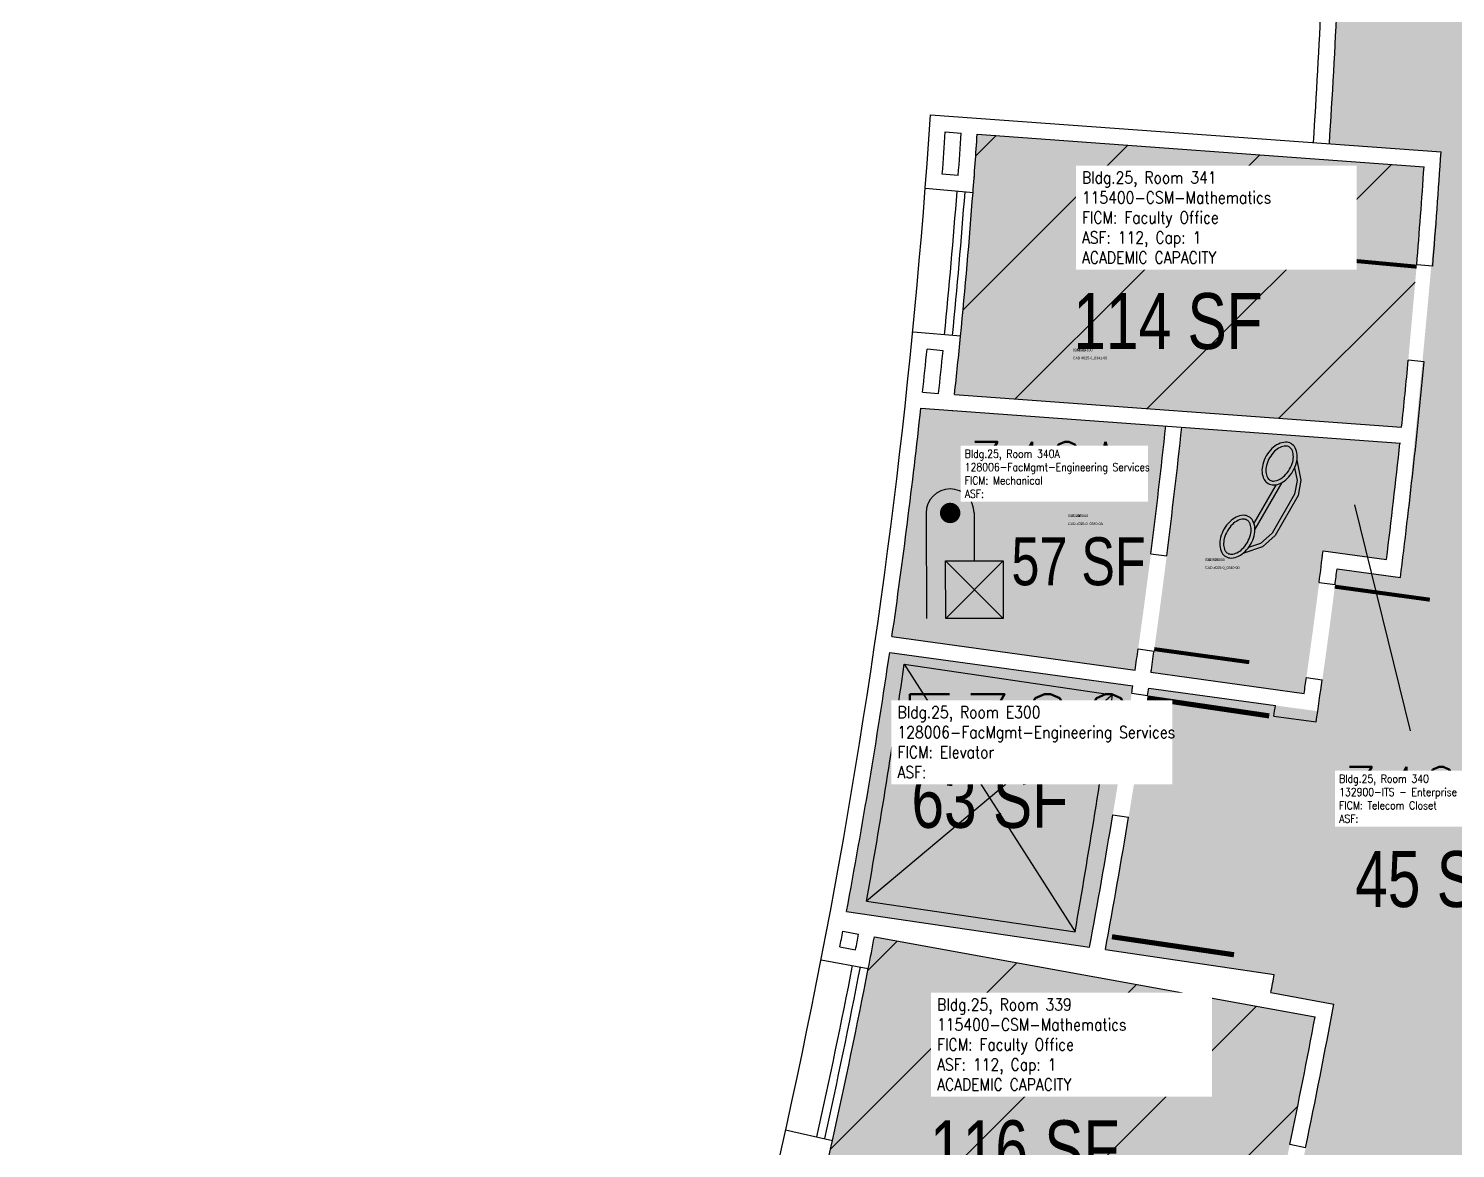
# Model space of a CAD drawing. Header units: inches. Extents: x -325 to 762, y 0 to 3497.
# Drawn here: x -132 to 403, y 1283 to 1703 of the extents above; entities that cross this region are included whole.
import ezdxf
from ezdxf.enums import TextEntityAlignment as Align

# ---------------------------------------------------------------- set-up
doc = ezdxf.new("R2010")
doc.units = ezdxf.units.IN
doc.header["$LTSCALE"] = 10
doc.header["$MEASUREMENT"] = 0
doc.layers.get('0').update_dxf_attribs({"linetype": 'CONTINUOUS'})
for name, color, linetype in [('A-DOOR', 2, 'CONTINUOUS'), ('A-FLOR', 3, 'CONTINUOUS'), ('A-GLAZ', 1, 'CONTINUOUS'), ('A-GLAZ-SILL', 2, 'CONTINUOUS'), ('A-IDEN-CNUM', 7, 'CONTINUOUS'), ('A-IDEN-ICON', 4, 'CONTINUOUS'), ('A-IDEN-RNUM', 7, 'CONTINUOUS'), ('A-IDEN-SNUM', 4, 'CONTINUOUS'), ('A-IDEN-VNUM', 4, 'CONTINUOUS'), ('A-WALL', 5, 'CONTINUOUS'), ('AREA-TEXT', 3, 'CONTINUOUS'), ('Rooms-Capacity', 4, 'CONTINUOUS'), ('Rooms-Category-Color', 7, 'CONTINUOUS'), ('Rooms-College-Color', 7, 'CONTINUOUS'), ('Rooms-Department-Color', 7, 'CONTINUOUS'), ('Rooms-Division-Color', 7, 'CONTINUOUS'), ('Rooms-Information', 7, 'CONTINUOUS')]:
    doc.layers.add(name, color=color, linetype=linetype)
doc.styles.add('AREA', font='arial.ttf', dxfattribs={"width": 0.75, "height": 24})
doc.styles.add('ROOMSNUMBER', font='txt', dxfattribs={"height": 0.03})
doc.styles.add('ROOMVNUMBER', font='simplex.shx', dxfattribs={"width": 0.85})
pattern_1 = [(45, (0, 0), (-26.51650429449553, 26.51650429449553), [])]

# ---------------------------------------------------------------- blocks, each defined once
blk = doc.blocks.new('CPPHONE')
at = {"color": 0, "linetype": 'ByBlock'}
for p, q in [((0.009556008844640473, 0.02521174687437622), (-0.01955600884468822, -0.02521174687437622)), ((0.01690313635333496, 0.02793734500905742), (-0.01824288231546234, -0.03293734500905288))]:
    blk.add_line(p, q, dxfattribs=at)
for points in [[(0.02883974596215921, 0.07861215932167909, 0.1398891526406618), (0.02159046636734274, 0.08042945317446026, 0.1071181112083476), (0.01219889896606219, 0.07807363809088486, 0.07981248617498339), (0.003888597269451566, 0.07215985936471725, 0.06745903993414724), (-0.003480762113554192, 0.06263139720814337, 0.06745903993414638), (-0.008047972708595807, 0.05148511369456088, 0.0798124861749811), (-0.009014304469530998, 0.04133129194913465, 0.1071181112083401), (-0.006358716477905091, 0.03202004845644524, 0.1398891526406594), (-0.001160254037870345, 0.02665063509461163, 0.1398891526406573), (0.006089025556946126, 0.02483334124183045, 0.1071181112083447), (0.01548059295828352, 0.02718915632540586, 0.0798124861749931), (0.0237908946548373, 0.03310293505157347, 0.06745903993414328), (0.03116025403784306, 0.04263139720814735, 0.06745903993415782), (0.03572746463294152, 0.05377768072172273, 0.07981248617499823), (0.03669379639387671, 0.06393150246714896, 0.1071181112083447), (0.03403820840219396, 0.07324274595984548, 0.1398891526406563)], [(0.02633974596216149, 0.07428203230275443, 0.139889152640647), (0.02175218874430129, 0.07543206927157797, 0.1071181112083535), (0.01441503193609606, 0.07359159004796112, 0.07981248617503768), (0.007397057496120851, 0.06859745752917235, 0.06745903993410939), (0.0008493649053775698, 0.06013139720814564, 0.06745903993410102), (-0.00320861210724388, 0.05022789892787216, 0.07981248617504512), (-0.004024670518390394, 0.04165308852036986, 0.1071181112083322), (-0.001949993877076395, 0.03437868472111205, 0.1398891526406731), (0.001339745962127381, 0.03098076211353629, 0.139889152640662), (0.005927303180044419, 0.02983072514471274, 0.1071181112083436), (0.01326445998824965, 0.03167120436832249, 0.07981248617502318), (0.02028243442816802, 0.03666533688711127, 0.06745903993412085), (0.0268301270189113, 0.04513139720814507, 0.06745903993418373), (0.03088810403153275, 0.05503489548843277, 0.07981248617496241), (0.03170416244267926, 0.06360970589592085, 0.1071181112083419), (0.02962948580136526, 0.07088410969517156, 0.1398891526406613)], [(-0.02616025403784761, -0.01665063509461362, 0.1398891526406618), (-0.03340953363260724, -0.01483334124182534, 0.1071181112083476), (-0.04280110103394463, -0.01718915632540785, 0.07981248617498339), (-0.05111140273055526, -0.02310293505157546, 0.06745903993414724), (-0.05848076211356101, -0.03263139720814223, 0.06745903993414638), (-0.06304797270860263, -0.04377768072172472, 0.0798124861749811), (-0.06401430446953782, -0.05393150246715095, 0.1071181112083401), (-0.06135871647791191, -0.06324274595984747, 0.1398891526406594), (-0.05616025403782032, -0.06861215932167397, 0.1398891526406573), (-0.0489109744430607, -0.07042945317446225, 0.1071181112083447), (-0.0395194070417233, -0.06807363809088685, 0.0798124861749931), (-0.03120910534516952, -0.06215985936471213, 0.06745903993414328), (-0.02383974596216376, -0.05263139720814536, 0.06745903993415782), (-0.0192725353670653, -0.04148511369456287, 0.07981248617499823), (-0.01830620360613011, -0.03133129194913664, 0.1071181112083447), (-0.02096179159781286, -0.02202004845644012, 0.1398891526406563)], [(-0.02866025403784533, -0.02098076211353117, 0.1398891526406534), (-0.03324781125570553, -0.01983072514471473, 0.1071181112083516), (-0.04058496806391076, -0.02167120436832448, 0.079812486175037), (-0.04760294250388597, -0.02666533688711326, 0.06745903993410975), (-0.05415063509462925, -0.03513139720814706, 0.06745903993410113), (-0.05820861210719386, -0.04503489548842055, 0.07981248617504505), (-0.05902467051839722, -0.05360970589592284, 0.1071181112083322), (-0.05694999387708322, -0.06088410969517355, 0.139889152640673), (-0.0536602540378226, -0.06428203230275642, 0.1398891526406621), (-0.0490726968199624, -0.06543206927157996, 0.1071181112083434), (-0.04173554001175717, -0.06359159004796311, 0.07981248617502337), (-0.0347175655718388, -0.05859745752917433, 0.06745903993412085), (-0.02816987298109552, -0.05013139720814763, 0.06745903993418408), (-0.02411189596847407, -0.04022789892785994, 0.07981248617496194), (-0.02329583755732756, -0.03165308852036475, 0.1071181112083419), (-0.02537051419864156, -0.02437868472111404, 0.1398891526406613)]]:
    blk.add_lwpolyline(points, format="xyb", close=True, dxfattribs=at)
for points in [[(0.03642474057943446, 0.05722803579790536), (0.04165063509458378, 0.03080127018922241), (0.03821762477991797, 0.01083326998163869), (0.008217624779945254, -0.04112825424542876), (-0.008349364905370749, -0.05580127018922099), (-0.03384856251994961, -0.06448889558593862)], [(0.03335769176675285, 0.04696368300738385), (0.0365663632277915, 0.03073778935997495), (0.03344117238350464, 0.01256021175111499), (0.004293963324926153, -0.03792423523722022), (-0.01091257882308128, -0.05139233291976808), (-0.0264928966562934, -0.05670057700424991)]]:
    blk.add_lwpolyline(points, dxfattribs=at)
blk = doc.blocks.new('CPELEV')
for p, q in [((-0.03500000000000036, 0.03), (-0.03500000000000036, -0.07999999999999999)), ((0.01499999999999968, 0.03), (0.01499999999999968, -0.01999999999999999)), ((0.04499999999999993, -0.07999999999999999), (-0.01500000000000012, -0.01999999999999999)), ((-0.01500000000000012, -0.07999999999999999), (0.04499999999999993, -0.01999999999999999)), ((-0.01500000000000012, -0.01999999999999999), (0.04499999999999993, -0.01999999999999999)), ((-0.01500000000000012, -0.07999999999999999), (-0.01500000000000012, -0.01999999999999999)), ((0.04499999999999993, -0.01999999999999999), (0.04499999999999993, -0.07999999999999999)), ((0.04499999999999993, -0.07999999999999999), (-0.01500000000000012, -0.07999999999999999))]:
    blk.add_line(p, q)
at = {"const_width": 0.01062499999999996}
blk.add_lwpolyline([(-0.01531250000000028, 0.03, 1), (-0.004687500000000178, 0.03, 1)], format="xyb", close=True, dxfattribs=at)
blk.add_arc((-0.01000000000000023, 0.03), 0.02500000000000002, 0, 180)

msp = doc.modelspace()

# ---------------------------------------------------------------- hatches: boundary and pattern name
at = {"layer": 'Rooms-Capacity'}
h = msp.add_hatch(dxfattribs=at)
h.set_pattern_fill('ANSI31', color=256, scale=300, style=0)
h.set_pattern_definition(pattern_1)
h.paths.add_polyline_path([(224.1417426021085, 1663.595383974257), (222.7042677329168, 1641.612340341787), (218.0219115727828, 1587.815727624576), (215.6398168468163, 1565.914901898707), (383.2841321603642, 1553.706444561946), (385.7854730823324, 1578.783507138955), (388.9528703616247, 1614.64431389654), (391.7001697384999, 1651.393181317019)])
h = msp.add_hatch(dxfattribs=at)
h.set_pattern_fill('ANSI31', color=256, scale=300, style=0)
h.set_pattern_definition(pattern_1)
edge = h.paths.add_edge_path()
edge.add_arc((-2305.089008077166, 1834.524643438635), 2703.00000039614, 347.1164800715526, 349.2949133561136)
edge.add_line((350.8688167111263, 1332.431987559888), (185.5622047038064, 1362.421330274547))
edge.add_arc((-2305.089007422828, 1834.524643179873), 2534.999999708887, 347.09874408070516, 349.26691138285184, ccw=False)
edge.add_line((165.9182136320755, 1268.531434723641), (329.8639610299156, 1231.837450331542))
at = {"layer": 'Rooms-Category-Color', "true_color": 0xadadad}
h = msp.add_hatch(color=253, dxfattribs=at)
edge = h.paths.add_edge_path()
edge.add_arc((-2305.089012571206, 1834.524642615237), 2685.000004883859, 2.680122461060307, 6.009516619147803, ccw=False)
edge.add_line((376.9740249776528, 1960.074986463877), (400.9176876248107, 1961.838290253188))
edge.add_arc((-2305.089007621355, 1834.524643226175), 2708.999999895975, -0.14923716504131335, 2.6936960249763047, ccw=False)
edge.add_line((403.9018028677688, 1827.468573365825), (361.9015771598802, 1827.438024315516))
edge.add_arc((-2690.659521096482, 1847.663844266196), 3052.628104172004, 356.47616770335486, 359.6203721645956, ccw=False)
edge.add_line((356.1970365421162, 1660.037994353565), (398.0843439215109, 1656.944151733535))
edge.add_arc((-5900.776047770278, 2177.898391182503), 6320.36672619742, 353.81799844341, 355.27204957289626, ccw=False)
edge.add_line((382.8367408813224, 1497.276707780081), (359.0595314988182, 1500.552247639279))
edge.add_arc((-1569.74639093911, 1734.833029545382), 1942.982184993512, 351.48423332969134, 353.07454191912336, ccw=False)
edge.add_line((351.8147101701484, 1447.11319028167), (288.4406572916791, 1455.770688339601))
edge.add_arc((-2305.089007749584, 1834.524643104202), 2621.040000018861, 349.5184109181256, 351.69137152447735, ccw=False)
edge.add_line((272.214784864454, 1357.706184698734), (335.5329564885483, 1348.375857141334))
edge.add_arc((-2305.089006778168, 1834.524648241203), 2684.999999995239, 349.42011848733335, 349.5684337207498, ccw=False)
edge.add_line((334.2656712793992, 1341.542008191812), (357.8805320152328, 1337.257883403915))
edge.add_arc((-2288.648014137146, 1828.422161913715), 2691.719839449023, 329.78649103858254, 349.486203159355, ccw=False)
edge.add_line((37.41831449803567, 473.8849240080444), (143.4365957939312, 412.2582192313848))
edge.add_arc((-2276.852403584197, 1812.192867436944), 2795.999974920815, 329.9542111320351, 331.0300489721218)
edge.add_arc((-2276.852404262776, 1812.192866802184), 2795.99997520704, 331.0300489902369, 332.5713902833464)
edge.add_line((204.8365791067481, 524.2349283662625), (160.1398151628969, 547.4318528720498))
edge.add_arc((-2305.090096059248, 1834.524948450896), 2781.001106053552, 332.4310014235534, 356.2309180593987)
edge.add_line((469.8959433921859, 1651.714574782643), (496.8252698892043, 1649.753485112916))
edge.add_arc((-2305.089007297025, 1834.524643598049), 2807.999999591874, 356.2271145859517, 357.3291228139134)
edge.add_line((499.8606327363536, 1703.675438080448), (502.2477746309028, 1773.498497123363))
edge.add_arc((-2305.089007808687, 1834.524642555099), 2808.000000082714, 358.754695199385, 359.8566391173927)
edge.add_line((502.9022023939774, 1827.498698554467), (475.9020962902591, 1827.490482599008))
edge.add_arc((-2305.089008352737, 1834.52464307847), 2781.000000632348, 359.8550779800285, 382.8913336785271)
edge.add_line((256.891257874169, 2916.290846553617), (303.2755612375506, 2935.736018582017))
edge.add_arc((-2275.305015167632, 1854.746569935257), 2795.999995904811, 22.74434717599586, 24.80482048592064)
edge.add_arc((-2275.3050125855, 1854.746571431475), 2795.999992933196, 24.80482048028733, 25.88065831385877)
edge.add_line((240.2706686520264, 3075.195239933672), (130.0563725979314, 3021.431537893134))
edge.add_arc((-2303.272265501725, 1835.045216972369), 2707.138851899517, 5.986642908536908, 25.991870559764493, ccw=False)
edge.add_line((389.1024915130124, 2117.39062822191), (365.1556280964301, 2115.627088730688))
at = {"layer": 'Rooms-Category-Color', "true_color": 0xfa9ba3}
msp.add_hatch(color=241, dxfattribs=at).paths.add_polyline_path([(224.1417426021085, 1663.595383974257), (222.7042677329168, 1641.612340341787), (218.0219115727828, 1587.815727624576), (215.6398168468163, 1565.914901898707), (383.2841321603642, 1553.706444561946), (385.7854730823324, 1578.783507138955), (388.9528703616247, 1614.64431389654), (391.7001697384999, 1651.393181317019)])
at = {"layer": 'Rooms-Category-Color', "true_color": 0xadadad}
h = msp.add_hatch(color=253, dxfattribs=at)
edge = h.paths.add_edge_path()
edge.add_arc((-2305.089015153501, 1834.524644043381), 2615.0400074698, 351.8217685259187, 353.8446672290826)
edge.add_line((294.8749129885123, 1554.128829117398), (203.0205729828463, 1560.817991478833))
edge.add_arc((-2305.088989432648, 1834.524640962274), 2522.999981579765, 351.8095636685702, 353.7720331032504, ccw=False)
edge.add_line((192.1764538587317, 1475.088676158804), (283.3569476456628, 1462.52768392628))
h = msp.add_hatch(color=253, dxfattribs=at)
edge = h.paths.add_edge_path()
edge.add_line((289.3009133377359, 1461.708845339249), (346.7195984983132, 1453.798867827746))
edge.add_arc((-2305.089007118826, 1834.524641721831), 2678.999999203502, 351.8297560012298, 352.9846847577452)
edge.add_line((353.8547666521058, 1507.325919754337), (377.6326879487619, 1504.050281832459))
edge.add_arc((-2305.089007615034, 1834.524643738015), 2702.999999949237, 352.977329173397, 353.9094564552611)
edge.add_line((382.6538252570913, 1547.736456969286), (300.8626700007603, 1553.692780799697))
edge.add_arc((-2305.089007606104, 1834.524642828853), 2621.039999838383, 351.82253439014534, 353.84922500428013, ccw=False)
h = msp.add_hatch(color=253, dxfattribs=at)
edge = h.paths.add_edge_path()
edge.add_arc((-2305.089007741047, 1834.524643209881), 2615.040000017188, 349.5135927102781, 351.6903047032989)
edge.add_line((282.4965965376482, 1456.589540024753), (191.3145877496586, 1469.150740930344))
edge.add_arc((-2305.0890077054, 1834.524642538249), 2522.999999876561, 349.4368073429306, 351.67330377455744, ccw=False)
edge.add_line((175.1545144469724, 1372.008620979729), (266.2748897039578, 1358.581465292255))
at = {"layer": 'Rooms-Category-Color', "true_color": 0xfa9ba3}
h = msp.add_hatch(color=241, dxfattribs=at)
edge = h.paths.add_edge_path()
edge.add_arc((-2305.089008077166, 1834.524643438635), 2703.00000039614, 347.1164800715526, 349.2949133561136)
edge.add_line((350.8688167111263, 1332.431987559888), (185.5622047038064, 1362.421330274547))
edge.add_arc((-2305.089007422828, 1834.524643179873), 2534.999999708887, 347.09874408070516, 349.26691138285184, ccw=False)
edge.add_line((165.9182136320755, 1268.531434723641), (329.8639610299156, 1231.837450331542))
at = {"layer": 'Rooms-College-Color', "true_color": 0xadadad}
h = msp.add_hatch(color=253, dxfattribs=at)
edge = h.paths.add_edge_path()
edge.add_arc((-2305.089012571206, 1834.524642615237), 2685.000004883859, 2.680122461060307, 6.009516619147803, ccw=False)
edge.add_line((376.9740249776528, 1960.074986463877), (400.9176876248107, 1961.838290253188))
edge.add_arc((-2305.089007621355, 1834.524643226175), 2708.999999895975, -0.14923716504131335, 2.6936960249763047, ccw=False)
edge.add_line((403.9018028677688, 1827.468573365825), (361.9015771598802, 1827.438024315516))
edge.add_arc((-2690.659521096482, 1847.663844266196), 3052.628104172004, 356.47616770335486, 359.6203721645956, ccw=False)
edge.add_line((356.1970365421162, 1660.037994353565), (398.0843439215109, 1656.944151733535))
edge.add_arc((-5900.776047770278, 2177.898391182503), 6320.36672619742, 353.81799844341, 355.27204957289626, ccw=False)
edge.add_line((382.8367408813224, 1497.276707780081), (359.0595314988182, 1500.552247639279))
edge.add_arc((-1569.74639093911, 1734.833029545382), 1942.982184993512, 351.48423332969134, 353.07454191912336, ccw=False)
edge.add_line((351.8147101701484, 1447.11319028167), (288.4406572916791, 1455.770688339601))
edge.add_arc((-2305.089007749584, 1834.524643104202), 2621.040000018861, 349.5184109181256, 351.69137152447735, ccw=False)
edge.add_line((272.214784864454, 1357.706184698734), (335.5329564885483, 1348.375857141334))
edge.add_arc((-2305.089006778168, 1834.524648241203), 2684.999999995239, 349.42011848733335, 349.5684337207498, ccw=False)
edge.add_line((334.2656712793992, 1341.542008191812), (357.8805320152328, 1337.257883403915))
edge.add_arc((-2288.648014137146, 1828.422161913715), 2691.719839449023, 329.78649103858254, 349.486203159355, ccw=False)
edge.add_line((37.41831449803567, 473.8849240080444), (143.4365957939312, 412.2582192313848))
edge.add_arc((-2276.852403584197, 1812.192867436944), 2795.999974920815, 329.9542111320351, 331.0300489721218)
edge.add_arc((-2276.852404262776, 1812.192866802184), 2795.99997520704, 331.0300489902369, 332.5713902833464)
edge.add_line((204.8365791067481, 524.2349283662625), (160.1398151628969, 547.4318528720498))
edge.add_arc((-2305.090096059248, 1834.524948450896), 2781.001106053552, 332.4310014235534, 356.2309180593987)
edge.add_line((469.8959433921859, 1651.714574782643), (496.8252698892043, 1649.753485112916))
edge.add_arc((-2305.089007297025, 1834.524643598049), 2807.999999591874, 356.2271145859517, 357.3291228139134)
edge.add_line((499.8606327363536, 1703.675438080448), (502.2477746309028, 1773.498497123363))
edge.add_arc((-2305.089007808687, 1834.524642555099), 2808.000000082714, 358.754695199385, 359.8566391173927)
edge.add_line((502.9022023939774, 1827.498698554467), (475.9020962902591, 1827.490482599008))
edge.add_arc((-2305.089008352737, 1834.52464307847), 2781.000000632348, 359.8550779800285, 382.8913336785271)
edge.add_line((256.891257874169, 2916.290846553617), (303.2755612375506, 2935.736018582017))
edge.add_arc((-2275.305015167632, 1854.746569935257), 2795.999995904811, 22.74434717599586, 24.80482048592064)
edge.add_arc((-2275.3050125855, 1854.746571431475), 2795.999992933196, 24.80482048028733, 25.88065831385877)
edge.add_line((240.2706686520264, 3075.195239933672), (130.0563725979314, 3021.431537893134))
edge.add_arc((-2303.272265501725, 1835.045216972369), 2707.138851899517, 5.986642908536908, 25.991870559764493, ccw=False)
edge.add_line((389.1024915130124, 2117.39062822191), (365.1556280964301, 2115.627088730688))
at = {"layer": 'Rooms-College-Color', "true_color": 0xffe090}
msp.add_hatch(color=41, dxfattribs=at).paths.add_polyline_path([(224.1417426021085, 1663.595383974257), (222.7042677329168, 1641.612340341787), (218.0219115727828, 1587.815727624576), (215.6398168468163, 1565.914901898707), (383.2841321603642, 1553.706444561946), (385.7854730823324, 1578.783507138955), (388.9528703616247, 1614.64431389654), (391.7001697384999, 1651.393181317019)])
at = {"layer": 'Rooms-College-Color', "true_color": 0xadadad}
h = msp.add_hatch(color=253, dxfattribs=at)
edge = h.paths.add_edge_path()
edge.add_arc((-2305.089015153501, 1834.524644043381), 2615.0400074698, 351.8217685259187, 353.8446672290826)
edge.add_line((294.8749129885123, 1554.128829117398), (203.0205729828463, 1560.817991478833))
edge.add_arc((-2305.088989432648, 1834.524640962274), 2522.999981579765, 351.8095636685702, 353.7720331032504, ccw=False)
edge.add_line((192.1764538587317, 1475.088676158804), (283.3569476456628, 1462.52768392628))
h = msp.add_hatch(color=253, dxfattribs=at)
edge = h.paths.add_edge_path()
edge.add_line((289.3009133377359, 1461.708845339249), (346.7195984983132, 1453.798867827746))
edge.add_arc((-2305.089007118826, 1834.524641721831), 2678.999999203502, 351.8297560012298, 352.9846847577452)
edge.add_line((353.8547666521058, 1507.325919754337), (377.6326879487619, 1504.050281832459))
edge.add_arc((-2305.089007615034, 1834.524643738015), 2702.999999949237, 352.977329173397, 353.9094564552611)
edge.add_line((382.6538252570913, 1547.736456969286), (300.8626700007603, 1553.692780799697))
edge.add_arc((-2305.089007606104, 1834.524642828853), 2621.039999838383, 351.82253439014534, 353.84922500428013, ccw=False)
h = msp.add_hatch(color=253, dxfattribs=at)
edge = h.paths.add_edge_path()
edge.add_arc((-2305.089007741047, 1834.524643209881), 2615.040000017188, 349.5135927102781, 351.6903047032989)
edge.add_line((282.4965965376482, 1456.589540024753), (191.3145877496586, 1469.150740930344))
edge.add_arc((-2305.0890077054, 1834.524642538249), 2522.999999876561, 349.4368073429306, 351.67330377455744, ccw=False)
edge.add_line((175.1545144469724, 1372.008620979729), (266.2748897039578, 1358.581465292255))
at = {"layer": 'Rooms-College-Color', "true_color": 0xffe090}
h = msp.add_hatch(color=41, dxfattribs=at)
edge = h.paths.add_edge_path()
edge.add_arc((-2305.089008077166, 1834.524643438635), 2703.00000039614, 347.1164800715526, 349.2949133561136)
edge.add_line((350.8688167111263, 1332.431987559888), (185.5622047038064, 1362.421330274547))
edge.add_arc((-2305.089007422828, 1834.524643179873), 2534.999999708887, 347.09874408070516, 349.26691138285184, ccw=False)
edge.add_line((165.9182136320755, 1268.531434723641), (329.8639610299156, 1231.837450331542))
at = {"layer": 'Rooms-Department-Color', "true_color": 0xacacac}
h = msp.add_hatch(color=253, dxfattribs=at)
edge = h.paths.add_edge_path()
edge.add_arc((-2305.089012571206, 1834.524642615237), 2685.000004883859, 2.680122461060307, 6.009516619147803, ccw=False)
edge.add_line((376.9740249776528, 1960.074986463877), (400.9176876248107, 1961.838290253188))
edge.add_arc((-2305.089007621355, 1834.524643226175), 2708.999999895975, -0.14923716504131335, 2.6936960249763047, ccw=False)
edge.add_line((403.9018028677688, 1827.468573365825), (361.9015771598802, 1827.438024315516))
edge.add_arc((-2690.659521096482, 1847.663844266196), 3052.628104172004, 356.47616770335486, 359.6203721645956, ccw=False)
edge.add_line((356.1970365421162, 1660.037994353565), (398.0843439215109, 1656.944151733535))
edge.add_arc((-5900.776047770278, 2177.898391182503), 6320.36672619742, 353.81799844341, 355.27204957289626, ccw=False)
edge.add_line((382.8367408813224, 1497.276707780081), (359.0595314988182, 1500.552247639279))
edge.add_arc((-1569.74639093911, 1734.833029545382), 1942.982184993512, 351.48423332969134, 353.07454191912336, ccw=False)
edge.add_line((351.8147101701484, 1447.11319028167), (288.4406572916791, 1455.770688339601))
edge.add_arc((-2305.089007749584, 1834.524643104202), 2621.040000018861, 349.5184109181256, 351.69137152447735, ccw=False)
edge.add_line((272.214784864454, 1357.706184698734), (335.5329564885483, 1348.375857141334))
edge.add_arc((-2305.089006778168, 1834.524648241203), 2684.999999995239, 349.42011848733335, 349.5684337207498, ccw=False)
edge.add_line((334.2656712793992, 1341.542008191812), (357.8805320152328, 1337.257883403915))
edge.add_arc((-2288.648014137146, 1828.422161913715), 2691.719839449023, 329.78649103858254, 349.486203159355, ccw=False)
edge.add_line((37.41831449803567, 473.8849240080444), (143.4365957939312, 412.2582192313848))
edge.add_arc((-2276.852403584197, 1812.192867436944), 2795.999974920815, 329.9542111320351, 331.0300489721218)
edge.add_arc((-2276.852404262776, 1812.192866802184), 2795.99997520704, 331.0300489902369, 332.5713902833464)
edge.add_line((204.8365791067481, 524.2349283662625), (160.1398151628969, 547.4318528720498))
edge.add_arc((-2305.090096059248, 1834.524948450896), 2781.001106053552, 332.4310014235534, 356.2309180593987)
edge.add_line((469.8959433921859, 1651.714574782643), (496.8252698892043, 1649.753485112916))
edge.add_arc((-2305.089007297025, 1834.524643598049), 2807.999999591874, 356.2271145859517, 357.3291228139134)
edge.add_line((499.8606327363536, 1703.675438080448), (502.2477746309028, 1773.498497123363))
edge.add_arc((-2305.089007808687, 1834.524642555099), 2808.000000082714, 358.754695199385, 359.8566391173927)
edge.add_line((502.9022023939774, 1827.498698554467), (475.9020962902591, 1827.490482599008))
edge.add_arc((-2305.089008352737, 1834.52464307847), 2781.000000632348, 359.8550779800285, 382.8913336785271)
edge.add_line((256.891257874169, 2916.290846553617), (303.2755612375506, 2935.736018582017))
edge.add_arc((-2275.305015167632, 1854.746569935257), 2795.999995904811, 22.74434717599586, 24.80482048592064)
edge.add_arc((-2275.3050125855, 1854.746571431475), 2795.999992933196, 24.80482048028733, 25.88065831385877)
edge.add_line((240.2706686520264, 3075.195239933672), (130.0563725979314, 3021.431537893134))
edge.add_arc((-2303.272265501725, 1835.045216972369), 2707.138851899517, 5.986642908536908, 25.991870559764493, ccw=False)
edge.add_line((389.1024915130124, 2117.39062822191), (365.1556280964301, 2115.627088730688))
at = {"layer": 'Rooms-Department-Color', "true_color": 0xffe090}
msp.add_hatch(color=41, dxfattribs=at).paths.add_polyline_path([(224.1417426021085, 1663.595383974257), (222.7042677329168, 1641.612340341787), (218.0219115727828, 1587.815727624576), (215.6398168468163, 1565.914901898707), (383.2841321603642, 1553.706444561946), (385.7854730823324, 1578.783507138955), (388.9528703616247, 1614.64431389654), (391.7001697384999, 1651.393181317019)])
at = {"layer": 'Rooms-Department-Color', "true_color": 0xacacac}
h = msp.add_hatch(color=253, dxfattribs=at)
edge = h.paths.add_edge_path()
edge.add_arc((-2305.089015153501, 1834.524644043381), 2615.0400074698, 351.8217685259187, 353.8446672290826)
edge.add_line((294.8749129885123, 1554.128829117398), (203.0205729828463, 1560.817991478833))
edge.add_arc((-2305.088989432648, 1834.524640962274), 2522.999981579765, 351.8095636685702, 353.7720331032504, ccw=False)
edge.add_line((192.1764538587317, 1475.088676158804), (283.3569476456628, 1462.52768392628))
h = msp.add_hatch(color=253, dxfattribs=at)
edge = h.paths.add_edge_path()
edge.add_line((289.3009133377359, 1461.708845339249), (346.7195984983132, 1453.798867827746))
edge.add_arc((-2305.089007118826, 1834.524641721831), 2678.999999203502, 351.8297560012298, 352.9846847577452)
edge.add_line((353.8547666521058, 1507.325919754337), (377.6326879487619, 1504.050281832459))
edge.add_arc((-2305.089007615034, 1834.524643738015), 2702.999999949237, 352.977329173397, 353.9094564552611)
edge.add_line((382.6538252570913, 1547.736456969286), (300.8626700007603, 1553.692780799697))
edge.add_arc((-2305.089007606104, 1834.524642828853), 2621.039999838383, 351.82253439014534, 353.84922500428013, ccw=False)
h = msp.add_hatch(color=253, dxfattribs=at)
edge = h.paths.add_edge_path()
edge.add_arc((-2305.089007741047, 1834.524643209881), 2615.040000017188, 349.5135927102781, 351.6903047032989)
edge.add_line((282.4965965376482, 1456.589540024753), (191.3145877496586, 1469.150740930344))
edge.add_arc((-2305.0890077054, 1834.524642538249), 2522.999999876561, 349.4368073429306, 351.67330377455744, ccw=False)
edge.add_line((175.1545144469724, 1372.008620979729), (266.2748897039578, 1358.581465292255))
at = {"layer": 'Rooms-Department-Color', "true_color": 0xffe090}
h = msp.add_hatch(color=41, dxfattribs=at)
edge = h.paths.add_edge_path()
edge.add_arc((-2305.089008077166, 1834.524643438635), 2703.00000039614, 347.1164800715526, 349.2949133561136)
edge.add_line((350.8688167111263, 1332.431987559888), (185.5622047038064, 1362.421330274547))
edge.add_arc((-2305.089007422828, 1834.524643179873), 2534.999999708887, 347.09874408070516, 349.26691138285184, ccw=False)
edge.add_line((165.9182136320755, 1268.531434723641), (329.8639610299156, 1231.837450331542))
at = {"layer": 'Rooms-Division-Color', "true_color": 0xadadad}
h = msp.add_hatch(color=253, dxfattribs=at)
edge = h.paths.add_edge_path()
edge.add_arc((-2305.089012571206, 1834.524642615237), 2685.000004883859, 2.680122461060307, 6.009516619147803, ccw=False)
edge.add_line((376.9740249776528, 1960.074986463877), (400.9176876248107, 1961.838290253188))
edge.add_arc((-2305.089007621355, 1834.524643226175), 2708.999999895975, -0.14923716504131335, 2.6936960249763047, ccw=False)
edge.add_line((403.9018028677688, 1827.468573365825), (361.9015771598802, 1827.438024315516))
edge.add_arc((-2690.659521096482, 1847.663844266196), 3052.628104172004, 356.47616770335486, 359.6203721645956, ccw=False)
edge.add_line((356.1970365421162, 1660.037994353565), (398.0843439215109, 1656.944151733535))
edge.add_arc((-5900.776047770278, 2177.898391182503), 6320.36672619742, 353.81799844341, 355.27204957289626, ccw=False)
edge.add_line((382.8367408813224, 1497.276707780081), (359.0595314988182, 1500.552247639279))
edge.add_arc((-1569.74639093911, 1734.833029545382), 1942.982184993512, 351.48423332969134, 353.07454191912336, ccw=False)
edge.add_line((351.8147101701484, 1447.11319028167), (288.4406572916791, 1455.770688339601))
edge.add_arc((-2305.089007749584, 1834.524643104202), 2621.040000018861, 349.5184109181256, 351.69137152447735, ccw=False)
edge.add_line((272.214784864454, 1357.706184698734), (335.5329564885483, 1348.375857141334))
edge.add_arc((-2305.089006778168, 1834.524648241203), 2684.999999995239, 349.42011848733335, 349.5684337207498, ccw=False)
edge.add_line((334.2656712793992, 1341.542008191812), (357.8805320152328, 1337.257883403915))
edge.add_arc((-2288.648014137146, 1828.422161913715), 2691.719839449023, 329.78649103858254, 349.486203159355, ccw=False)
edge.add_line((37.41831449803567, 473.8849240080444), (143.4365957939312, 412.2582192313848))
edge.add_arc((-2276.852403584197, 1812.192867436944), 2795.999974920815, 329.9542111320351, 331.0300489721218)
edge.add_arc((-2276.852404262776, 1812.192866802184), 2795.99997520704, 331.0300489902369, 332.5713902833464)
edge.add_line((204.8365791067481, 524.2349283662625), (160.1398151628969, 547.4318528720498))
edge.add_arc((-2305.090096059248, 1834.524948450896), 2781.001106053552, 332.4310014235534, 356.2309180593987)
edge.add_line((469.8959433921859, 1651.714574782643), (496.8252698892043, 1649.753485112916))
edge.add_arc((-2305.089007297025, 1834.524643598049), 2807.999999591874, 356.2271145859517, 357.3291228139134)
edge.add_line((499.8606327363536, 1703.675438080448), (502.2477746309028, 1773.498497123363))
edge.add_arc((-2305.089007808687, 1834.524642555099), 2808.000000082714, 358.754695199385, 359.8566391173927)
edge.add_line((502.9022023939774, 1827.498698554467), (475.9020962902591, 1827.490482599008))
edge.add_arc((-2305.089008352737, 1834.52464307847), 2781.000000632348, 359.8550779800285, 382.8913336785271)
edge.add_line((256.891257874169, 2916.290846553617), (303.2755612375506, 2935.736018582017))
edge.add_arc((-2275.305015167632, 1854.746569935257), 2795.999995904811, 22.74434717599586, 24.80482048592064)
edge.add_arc((-2275.3050125855, 1854.746571431475), 2795.999992933196, 24.80482048028733, 25.88065831385877)
edge.add_line((240.2706686520264, 3075.195239933672), (130.0563725979314, 3021.431537893134))
edge.add_arc((-2303.272265501725, 1835.045216972369), 2707.138851899517, 5.986642908536908, 25.991870559764493, ccw=False)
edge.add_line((389.1024915130124, 2117.39062822191), (365.1556280964301, 2115.627088730688))
at = {"layer": 'Rooms-Division-Color', "true_color": 0xffe090}
msp.add_hatch(color=41, dxfattribs=at).paths.add_polyline_path([(224.1417426021085, 1663.595383974257), (222.7042677329168, 1641.612340341787), (218.0219115727828, 1587.815727624576), (215.6398168468163, 1565.914901898707), (383.2841321603642, 1553.706444561946), (385.7854730823324, 1578.783507138955), (388.9528703616247, 1614.64431389654), (391.7001697384999, 1651.393181317019)])
at = {"layer": 'Rooms-Division-Color', "true_color": 0xadadad}
h = msp.add_hatch(color=253, dxfattribs=at)
edge = h.paths.add_edge_path()
edge.add_arc((-2305.089015153501, 1834.524644043381), 2615.0400074698, 351.8217685259187, 353.8446672290826)
edge.add_line((294.8749129885123, 1554.128829117398), (203.0205729828463, 1560.817991478833))
edge.add_arc((-2305.088989432648, 1834.524640962274), 2522.999981579765, 351.8095636685702, 353.7720331032504, ccw=False)
edge.add_line((192.1764538587317, 1475.088676158804), (283.3569476456628, 1462.52768392628))
h = msp.add_hatch(color=253, dxfattribs=at)
edge = h.paths.add_edge_path()
edge.add_line((289.3009133377359, 1461.708845339249), (346.7195984983132, 1453.798867827746))
edge.add_arc((-2305.089007118826, 1834.524641721831), 2678.999999203502, 351.8297560012298, 352.9846847577452)
edge.add_line((353.8547666521058, 1507.325919754337), (377.6326879487619, 1504.050281832459))
edge.add_arc((-2305.089007615034, 1834.524643738015), 2702.999999949237, 352.977329173397, 353.9094564552611)
edge.add_line((382.6538252570913, 1547.736456969286), (300.8626700007603, 1553.692780799697))
edge.add_arc((-2305.089007606104, 1834.524642828853), 2621.039999838383, 351.82253439014534, 353.84922500428013, ccw=False)
h = msp.add_hatch(color=253, dxfattribs=at)
edge = h.paths.add_edge_path()
edge.add_arc((-2305.089007741047, 1834.524643209881), 2615.040000017188, 349.5135927102781, 351.6903047032989)
edge.add_line((282.4965965376482, 1456.589540024753), (191.3145877496586, 1469.150740930344))
edge.add_arc((-2305.0890077054, 1834.524642538249), 2522.999999876561, 349.4368073429306, 351.67330377455744, ccw=False)
edge.add_line((175.1545144469724, 1372.008620979729), (266.2748897039578, 1358.581465292255))
at = {"layer": 'Rooms-Division-Color', "true_color": 0xffe090}
h = msp.add_hatch(color=41, dxfattribs=at)
edge = h.paths.add_edge_path()
edge.add_arc((-2305.089008077166, 1834.524643438635), 2703.00000039614, 347.1164800715526, 349.2949133561136)
edge.add_line((350.8688167111263, 1332.431987559888), (185.5622047038064, 1362.421330274547))
edge.add_arc((-2305.089007422828, 1834.524643179873), 2534.999999708887, 347.09874408070516, 349.26691138285184, ccw=False)
edge.add_line((165.9182136320755, 1268.531434723641), (329.8639610299156, 1231.837450331542))

# ---------------------------------------------------------------- linework, layer by layer
at = {"layer": 'A-DOOR'}
for points in [[(388.9255502746687, 1613.893611308652, 1.5, 1.5, 0), (353.080774862437, 1617.233083687256, 0, 0, 0), (353.1503472068594, 1617.979849854018, 0, 0, 0.414213562373095), (385.655650232105, 1578.795602046418, 0, 0, 0.414213562373095)], [(290.5004914553151, 1470.416606960352, 1.5, 1.5, 0), (326.1636789479539, 1465.503659005742, 0, 0, 0), (326.0613258631215, 1464.760675932745, 0, 0, 0.414213562373095), (295.3110863195047, 1505.336811396758, 0, 0, 0.414213562373095)], [(358.2043761649416, 1493.85630478477, 1.5, 1.5, 0), (393.8689029515967, 1488.953088658395, 0, 0, 0), (393.9710532949553, 1489.696099637541, 0, 0, -0.414213562373095), (353.4033103623674, 1458.934788971673, 0, 0, -0.414213562373095)], [(287.8841133156106, 1452.102961494121, 1.927156474111988, 1.927156474111988, 0), (333.6411494427607, 1445.35622000927, 0, 0, 0), (333.7817065605209, 1446.309491607825, 0, 0, -0.414213562373095), (281.2779289596961, 1407.299196951556, 0, 0, -0.414213562373095)], [(274.6717446149573, 1362.495432439725, 1.927156474111988, 1.927156474111988, 0), (320.4287807421074, 1355.748690968844, 0, 0, 0), (320.2882236131713, 1354.795419387053, 0, 0, 0.414213562373095), (281.2779289596961, 1407.299196985084, 0, 0, 0.414213562373095)], [(333.9592241608784, 1250.134753958787, 1.5, 1.5, 0), (298.828401211767, 1257.997659157495, 0, 0, 0), (298.6645906829522, 1257.265767004806, 0, 0, -0.414213562373095), (341.6583188251839, 1284.533684766385, 0, 0, -0.414213562373095)]]:
    msp.add_lwpolyline(points, format="xyseb", dxfattribs=at)
at = {"layer": 'A-FLOR'}
for p, q in [((196.7508288995609, 1464.734710788819), (260.8247730286107, 1364.328789999242)), ((196.7508288883851, 1464.734710791613), (274.9096766934977, 1453.225259978789)), ((274.9095421918914, 1453.225278919096), (182.6356506833122, 1375.842695086728)), ((182.6356506833122, 1375.842695086728), (260.8249068149612, 1364.328766432124))]:
    msp.add_line(p, q, dxfattribs=at)
for radius, start, end in [(2529, 349.9577073462405, 351.9969401665929), (2607.99996, 350.008164746139, 351.9856125296772)]:
    msp.add_arc((-2307.618316791834, 1816.837227314244), radius, start, end, dxfattribs=at)
at = {"layer": 'A-GLAZ'}
for p, q in [((223.2245295011685, 1647.589741764124), (223.0105365515933, 1647.608367297332)), ((217.5016497710035, 1581.838326196651), (217.2876567990766, 1581.856951746623))]:
    msp.add_line(p, q, dxfattribs=at)
for start, end in [(354.4139086786756, 355.6373293392191), (347.5058674869124, 348.99481910217)]:
    msp.add_arc((-2305.089007716508, 1834.524643172975), 2532, start, end, dxfattribs=at)
at = {"layer": 'A-GLAZ-SILL'}
for radius, start, end in [(2529, 354.4139086786756, 355.6373293392191), (2535, 354.4139086786756, 355.6373293392191), (2529, 347.5058674869124, 348.9939618545267), (2535, 347.5058674869124, 348.995674320822)]:
    msp.add_arc((-2305.089007716508, 1834.524643172975), radius, start, end, dxfattribs=at)
at = {"layer": 'A-IDEN-VNUM'}
msp.add_lwpolyline([(386.6542656859383, 1439.754924913868), (365.7710006050766, 1524.545892606955)], dxfattribs=at)
at = {"layer": 'A-WALL'}
for p, q in [((206.5862527304575, 1670.889726190361), (398.0843439215109, 1656.944151733535)), ((212.1732726172791, 1664.466970677021), (218.1575077996836, 1664.031177317257)), ((224.1417426021085, 1663.595383977051), (391.7001697384999, 1651.393181317019)), ((217.0326274038539, 1648.128673282917), (211.0547158421264, 1648.648979486431)), ((222.704267721741, 1641.612340338993), (204.7720634826705, 1643.173125741537)), ((394.9273910188363, 1614.087698705028), (388.9528703504488, 1614.644313893746)), ((218.0219115616069, 1587.81572762737), (200.0897073225365, 1589.376513018738)), ((211.3097476401613, 1582.377257737796), (205.3318360672579, 1582.897563938516)), ((391.759612586467, 1578.226927453185), (385.7854730711565, 1578.783507141749)), ((203.6647739188061, 1566.786967280786), (209.6523033679709, 1566.350934014189)), ((215.6398168356404, 1565.914901901501), (383.2841321603642, 1553.706444561946)), ((203.0205729604945, 1560.817991506773), (382.8483447880731, 1547.722291371319)), ((289.2544921675012, 1506.171165618579), (295.1987286173985, 1505.352289734873)), ((353.8547666744576, 1507.325919762719), (377.6326879599378, 1504.050281829665)), ((359.0595314988182, 1500.552247661631), (382.8367408701465, 1497.276707796845)), ((352.3621594348238, 1495.416556855197), (358.3065265194759, 1494.599315775092)), ((192.1764538587317, 1475.088676158804), (283.3569476456628, 1462.52768392628)), ((191.3145877496586, 1469.150740930344), (282.4965583496974, 1456.589545283)), ((284.4884358980939, 1470.487742373253), (290.4323360548601, 1469.668912810738)), ((289.3009262682185, 1461.708843559491), (346.7195984871373, 1453.79886781657)), ((288.4406702333376, 1455.770686568226), (335.953855667381, 1449.225287128705)), ((347.5654205718324, 1459.737391401547), (353.5095496998415, 1458.920183024834)), ((282.1065467410967, 1453.928843155968), (288.0424207561896, 1453.053615862968)), ((335.374007374166, 1445.271427567582), (351.224647734432, 1443.087849014903)), ((274.9703753293738, 1408.229227371047), (280.9070899934754, 1407.353876118082)), ((175.1545144469724, 1372.008620979729), (266.2748897039578, 1358.581465303431)), ((173.7545651347623, 1364.563430621753), (179.6583853551433, 1363.492380358744)), ((166.6580693275914, 1359.752915338147), (166.7259358764873, 1359.740603244397)), ((185.5622047038064, 1362.421330260578), (350.8688167111263, 1332.431987559888)), ((165.58705242735, 1353.849278932902), (183.2993770391927, 1350.635971446986)), ((172.6298848987803, 1358.669529609847), (178.5338324570344, 1357.598456274251)), ((272.2147977725849, 1357.706182798835), (335.5329564885483, 1348.375857141334)), ((334.2656712793992, 1341.542008191812), (357.8805320152328, 1337.257883403915)), ((152.3093356044278, 1290.022685241419), (169.8747868427322, 1286.091223726514)), ((150.9988514074371, 1284.167548092547), (151.0043754616067, 1284.166311711538)), ((347.2338816450224, 1283.285774309653), (341.3780599349425, 1284.59641171107))]:
    msp.add_line(p, q, dxfattribs=at)
for centre, radius, start, end in [((-2305.089007716508, 1834.524643172975), 2661, 356.2487835229252, 357.4116892552408), ((-2305.089007716508, 1834.524643172975), 2667, 356.2487835229252, 357.4081409621747), ((-2305.089007716508, 1834.524643172975), 2517, 329.7147855022416, 356.2724643991472), ((-2305.089007716508, 1834.524643172975), 2523, 355.7750500967672, 356.1351645591234), ((-2305.089007716508, 1834.524643172975), 2529, 355.7732719899738, 356.1344521120575), ((-2305.089007716508, 1834.524643172975), 2535, 355.6358814530218, 356.1337430334667), ((-2305.089007727684, 1834.524643170181), 2709, 355.3325631353006, 356.2414493713511), ((-2305.089007716508, 1834.524643172975), 2703, 355.3340174800197, 356.1151669370432), ((-2305.089007716508, 1834.524643172975), 2535, 353.9174949809783, 354.4153565646041), ((-2305.089007716508, 1834.524643172975), 2523, 353.9083720546734, 354.2761879160109), ((-2305.089007716508, 1834.524643172975), 2529, 353.9129443480451, 354.2779660318515), ((-2305.089007716508, 1834.524643172975), 2703, 354.036706313192, 354.5709071967487), ((-2305.089007727684, 1834.524643170181), 2709, 352.8485986506917, 354.5711430931312), ((-2305.089007716508, 1834.524643172975), 2523, 351.809563677662, 353.7720331016262), ((-2305.089007716508, 1834.524643172975), 2535, 353.7769292380461, 353.7818021866942), ((-2305.089007716508, 1834.524643172975), 2615.04, 352.7867037998224, 353.8446672301829), ((-2305.089007716508, 1834.524643172975), 2621.04, 352.7852606985699, 353.8492250034262), ((-2305.089007716508, 1834.524643172975), 2703, 352.9773291901748, 353.9094564640455), ((-2305.089007716508, 1834.524643172975), 2679, 352.7279863072085, 352.9846847301189), ((-2305.089007716508, 1834.524643172975), 2685, 352.7267437470929, 352.8547868892513), ((-2305.089007716508, 1834.524643172975), 2523, 349.4368073295423, 351.6733037561879), ((-2305.089007716508, 1834.524643172975), 2615.04, 351.8217685207379, 351.9979274003987), ((-2305.089007716508, 1834.524643172975), 2621.04, 351.8225343892598, 351.9982899965505), ((-2305.089007716508, 1834.524643172975), 2615.04, 351.6313854932405, 351.6903047009231), ((-2305.089007716508, 1834.524643172975), 2621.04, 351.6313418927824, 351.6913715223951), ((-2305.089007716508, 1834.524643172975), 2679, 351.8297559675665, 351.9580449948528), ((-2305.089007716508, 1834.524643172975), 2685, 351.6171727960879, 351.9585230188526), ((-2305.089007716508, 1834.524643172975), 2669.000399999999, 351.6139406949149, 351.6997266200799), ((-2305.089007716508, 1834.524643172975), 2615.04, 349.51359270863, 350.6179551402308), ((-2305.089007716508, 1834.524643172975), 2621.04, 349.5184109300613, 350.6202316840703), ((-2305.089007716508, 1834.524643172975), 2523, 349.1285065673149, 349.2647685468612), ((-2305.089007716508, 1834.524643172975), 2529, 349.1299038315697, 349.2658425074625), ((-2305.089007716508, 1834.524643172975), 2535, 348.995674320822, 349.2669113838468), ((-2305.089007716508, 1834.524643172975), 2685, 349.4201186025726, 349.5684338352314), ((-2305.089007716508, 1834.524643172975), 2703, 348.2611590633717, 349.2949133628666), ((-2305.089007727684, 1834.524643170181), 2709, 348.259216366708, 349.4227526503813), ((-2305.089007716508, 1834.524643172975), 2535, 347.098744083744, 347.5055792885518)]:
    msp.add_arc(centre, radius, start, end, dxfattribs=at)

# ---------------------------------------------------------------- block references
at = {"layer": 'A-IDEN-ICON', "xscale": 288, "yscale": 288, "zscale": 288}
msp.add_blockref('CPPHONE', (333.5420792123796, 1524.880292058921), dxfattribs=at)
at = {"layer": 'A-IDEN-ICON', "xscale": 360.0000000025632, "yscale": 360.0000000025632, "zscale": 360.0000000025632, "rotation": 0.1959893751911952}
msp.add_blockref('CPELEV', (217.6258897464722, 1510.698587144259), dxfattribs=at)

# ---------------------------------------------------------------- texts
at = {"layer": 'A-IDEN-CNUM', "style": 'ROOMSNUMBER'}
for s, p in [('CAD #025-0_0341-00', (259.9998616353855, 1579.155178243759)), ('CAD #025-0_0340-0A', (258.2290020548985, 1516.972424599807)), ('CAD #025-0_0340-00', (309.5894237348125, 1500.500627736094)), ('CAD #025-0_E300-00', (232.8932560646222, 1436.194025765638))]:
    msp.add_text(s, height=0.9599999999999999, dxfattribs=at).set_placement(p)
at = {"layer": 'A-IDEN-RNUM', "style": 'ROOMSNUMBER'}
for s, p in [('0341-00', (259.9998616353855, 1582.155178243759)), ('0340-A0', (258.2290020548985, 1519.972424599807)), ('0340-00', (309.5894237348125, 1503.500627736095)), ('E300-00', (232.8932560646222, 1439.194025765638))]:
    msp.add_text(s, height=0.9599999999999999, dxfattribs=at).set_placement(p)
at = {"layer": 'A-IDEN-SNUM', "style": 'ROOMSNUMBER'}
for s, p in [('0250034100', (259.9998616353855, 1582.155178243759)), ('02500340A0', (258.2290020548985, 1519.972424599807)), ('0250034000', (309.5894237348125, 1503.500627736095)), ('0250E30000', (232.8932560646222, 1439.194025765638))]:
    msp.add_text(s, height=0.9599999999999999, dxfattribs=at).set_placement(p)
at = {"layer": 'A-IDEN-VNUM', "style": 'ROOMVNUMBER', "width": 0.85}
for s, height, rotation, p in [('341', 31.5, 359.9999999998846, (263.4083970431782, 1615.082503250799)), ('340A', 21, 359.9999999998846, (219.4609187776223, 1527.206531678792)), ('E300', 31.5, 359.9999999999868, (194.2475977446811, 1421.9930803678)), ('340', 21, 359.9999999998846, (359.856513439732, 1405.302777176722)), ('339', 31.5, 359.9999999998846, (209.0938038370184, 1304.800127265974))]:
    msp.add_text(s, height=height, rotation=rotation, dxfattribs=at).set_placement(p)
at = {"layer": 'AREA-TEXT', "style": 'AREA', "width": 0.75}
for s, height, p in [('114 SF', 21, (295.6589616901488, 1593.482637548353)), ('57 SF', 18, (262.1253909599036, 1503.361718491651)), ('63 SF', 21, (228.8255554923103, 1413.8661031113)), ('45 SF', 21, (395.2072505570263, 1384.143695659469)), ('116 SF', 21, (241.9284604099826, 1283.143810331355))]:
    msp.add_text(s, height=height, dxfattribs=at).set_placement(p, align=Align.MIDDLE_CENTER)

# ---------------------------------------------------------------- next in the draw order: texts
at = {"layer": 'Rooms-Information', "attachment_point": 7, "style": 'ROOMVNUMBER', "bg_fill": 3, "box_fill_scale": 1.5, "bg_fill_color": 256, "bg_fill_true_color": 13158600, "bg_fill_transparency": 0}
for s, insert, char_height, width in [('Bldg.25, Room 341^M^J115400-CSM-Mathematics^M^JFICM: Faculty Office^M^JASF: 112, Cap: 1^M^JACADEMIC CAPACITY', (263.4083970431782, 1615.082503250799), 4.5, 100.8), ('Bldg.25, Room 340A^M^J128006-FacMgmt-Engineering Services^M^JFICM: Mechanical^M^JASF: ', (219.4609187776223, 1527.206531678792), 3, 67.2), ('Bldg.25, Room E300^M^J128006-FacMgmt-Engineering Services^M^JFICM: Elevator^M^JASF: ', (194.2475977446811, 1421.9930803678), 4.5, 100.8), ('Bldg.25, Room 340^M^J132900-ITS - Enterprise Network Svcs^M^JFICM: Telecom Closet^M^JASF: ', (359.856513439732, 1405.302777176722), 3, 67.2), ('Bldg.25, Room 339^M^J115400-CSM-Mathematics^M^JFICM: Faculty Office^M^JASF: 112, Cap: 1^M^JACADEMIC CAPACITY', (209.0938038370184, 1304.800127265974), 4.5, 100.8)]:
    msp.add_mtext(s, dxfattribs=dict(at, insert=insert, char_height=char_height, width=width))

doc.saveas('drawing.dxf')
